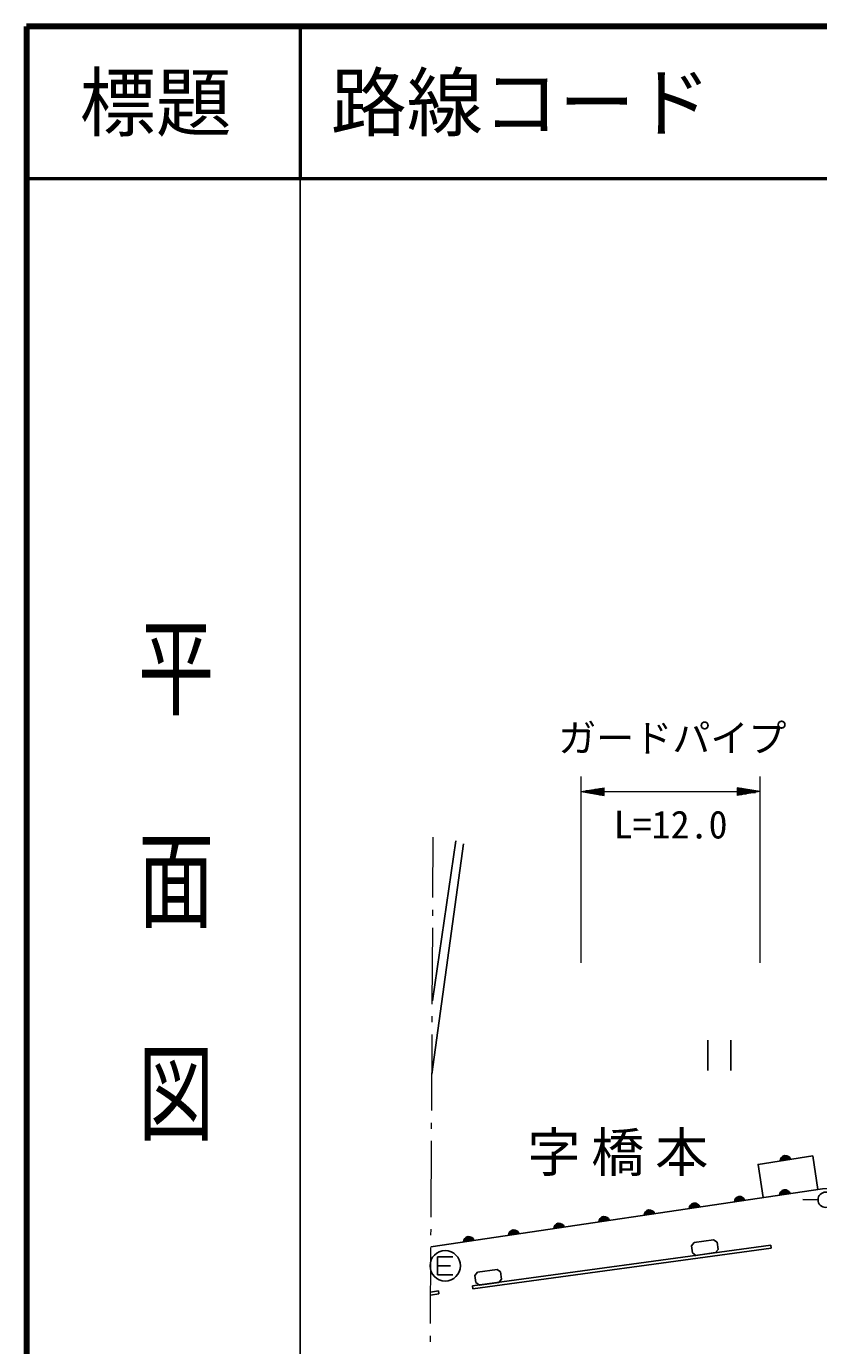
# Model space of a CAD drawing. Units: millimetres, scale not verified. Extents: x 40000 to 680000, y 20000 to 380000.
# Drawn here: x 40000 to 92072, y 293298 to 380000 of the extents above; entities that cross this region are included whole.
import ezdxf
from ezdxf.enums import TextEntityAlignment as Align

# ---------------------------------------------------------------- set-up
doc = ezdxf.new("R2010")
doc.units = ezdxf.units.MM
doc.header["$LTSCALE"] = 1000
for name, color, linetype, lineweight in [('M-BGD', 7, 'Continuous', 25), ('M-BGD-EXST', 7, 'Continuous', 25), ('M-BGD-HTXT', 7, 'Continuous', 13), ('M-STR-HTXT', 7, 'Continuous', 13), ('M-STR-STRD', 7, 'Continuous', 25), ('M-TTL', 2, 'Continuous', 140), ('M-TTL-BAND', 7, 'Continuous', 25), ('M-TTL-LINE', 7, 'Continuous', 50)]:
    doc.layers.add(name, color=color, linetype=linetype, lineweight=lineweight)
doc.layers.add('M-TTL-TXT', color=7, linetype='Continuous')
doc.styles.add('@ＭＳ ゴシック', font='')
doc.styles.add('ＭＳ ゴシック', font='')
doc.styles.get('@ＭＳ ゴシック').set_extended_font_data('@MS Gothic')
doc.styles.get('ＭＳ ゴシック').set_extended_font_data('MS Gothic')

msp = doc.modelspace()

# ---------------------------------------------------------------- linework, layer by layer
at = {"layer": 'M-BGD'}
for p, q in [((68730, 326266), (66655, 311137)), ((66683, 315957), (68231, 326465)), ((84800, 313374), (84800, 311374)), ((86300, 313374), (86300, 311374)), ((92034, 302885), (91034, 302890)), ((83884, 300077), (83711, 299866)), ((85174, 300254), (83884, 300077)), ((85174, 300254), (85397, 300097)), ((85463, 299618), (85397, 300097)), ((83777, 299387), (83711, 299866)), ((84000, 299230), (83777, 299387)), ((85290, 299407), (84000, 299230)), ((85290, 299407), (85463, 299618)), ((70947, 298302), (69657, 298125)), ((70947, 298302), (71170, 298145)), ((69657, 298125), (69484, 297914)), ((69550, 297435), (69484, 297914)), ((69773, 297279), (69550, 297435)), ((71063, 297455), (69773, 297279)), ((71063, 297455), (71236, 297667)), ((71236, 297667), (71170, 298145))]:
    msp.add_line(p, q, dxfattribs=at)
for points in [[(92028, 303555), (91688, 305763), (88095, 305210), (88432, 303024)], [(117162, 305165), (115585, 302931), (108419, 303742), (92331, 303600), (66589, 299797)]]:
    msp.add_lwpolyline(points, dxfattribs=at)
msp.add_circle((92534, 302882), 500, dxfattribs=at)
for centre, radius, start, end in [((89900, 305433), 354, 17.54357, 179.94875), ((89900, 305433), 283, 19.76761, 177.72471), ((89900, 305433), 212, 23.51394, 173.97839), ((89900, 305433), 142, 31.22567, 166.26666), ((89900, 305433), 100, 41.54333, 155.94899), ((89900, 305433), 100, 41.54333, 155.94899), ((89855, 303180), 354, 17.20026, 179.60544), ((89855, 303180), 283, 19.4243, 177.3814), ((83919, 302303), 354, 17.20026, 179.60544), ((86887, 302741), 354, 17.20026, 179.60544), ((86887, 302741), 283, 19.4243, 177.3814), ((86887, 302741), 212, 23.17062, 173.63507), ((86887, 302741), 142, 30.88235, 165.92334), ((86887, 302741), 100, 41.20001, 155.60568), ((86887, 302741), 100, 41.20001, 155.60568), ((89855, 303180), 212, 23.17062, 173.63507), ((89855, 303180), 142, 30.88235, 165.92334), ((89855, 303180), 100, 41.20001, 155.60568), ((89855, 303180), 100, 41.20001, 155.60568), ((77984, 301426), 354, 17.20026, 179.60544), ((80952, 301864), 354, 17.20026, 179.60544), ((80952, 301864), 283, 19.4243, 177.3814), ((80952, 301864), 212, 23.17062, 173.63507), ((80952, 301864), 142, 30.88235, 165.92334), ((80952, 301864), 100, 41.20001, 155.60568), ((80952, 301864), 100, 41.20001, 155.60568), ((83919, 302303), 283, 19.4243, 177.3814), ((83919, 302303), 212, 23.17062, 173.63507), ((83919, 302303), 142, 30.88235, 165.92334), ((83919, 302303), 100, 41.20001, 155.60568), ((83919, 302303), 100, 41.20001, 155.60568), ((72048, 300549), 354, 17.20026, 179.60544), ((75016, 300988), 354, 17.20026, 179.60544), ((75016, 300988), 283, 19.4243, 177.3814), ((75016, 300988), 212, 23.17062, 173.63507), ((75016, 300988), 142, 30.88235, 165.92334), ((75016, 300988), 100, 41.20001, 155.60568), ((75016, 300988), 100, 41.20001, 155.60568), ((77984, 301426), 283, 19.4243, 177.3814), ((77984, 301426), 212, 23.17062, 173.63507), ((77984, 301426), 142, 30.88235, 165.92334), ((77984, 301426), 100, 41.20001, 155.60568), ((77984, 301426), 100, 41.20001, 155.60568), ((69080, 300111), 354, 17.20026, 179.60544), ((69080, 300111), 283, 19.4243, 177.3814), ((69080, 300111), 212, 23.17062, 173.63507), ((69080, 300111), 142, 30.88235, 165.92334), ((69080, 300111), 100, 41.20001, 155.60568), ((69080, 300111), 100, 41.20001, 155.60568), ((72048, 300549), 283, 19.4243, 177.3814), ((72048, 300549), 212, 23.17062, 173.63507), ((72048, 300549), 142, 30.88235, 165.92334), ((72048, 300549), 100, 41.20001, 155.60568), ((72048, 300549), 100, 41.20001, 155.60568)]:
    msp.add_arc(centre, radius, start, end, dxfattribs=at)
at = {"layer": 'M-BGD-EXST'}
for p, q in [((68031, 299143), (67031, 299143)), ((67031, 299143), (67031, 297943)), ((67031, 298543), (67881, 298543)), ((67031, 297943), (68031, 297943))]:
    msp.add_line(p, q, dxfattribs=at)
msp.add_circle((67531, 298543), 1000, dxfattribs=at)
at = {"layer": 'M-BGD-HTXT'}
for p, q in [((66723, 322748), (66747, 326711)), ((66716, 321548), (66719, 321948)), ((66682, 315748), (66712, 320748)), ((66675, 314548), (66678, 314948)), ((66641, 308749), (66671, 313748)), ((66634, 307549), (66636, 307949)), ((66600, 301749), (66629, 306749)), ((66593, 300549), (66595, 300949)), ((66559, 294749), (66588, 299749)), ((66552, 293549), (66554, 293949))]:
    msp.add_line(p, q, dxfattribs=at)
at = {"layer": 'M-STR-HTXT'}
for p, q in [((76473, 318462), (76473, 330706)), ((88220, 318462), (88220, 330706)), ((76473, 329706), (77973, 329956)), ((76473, 329706), (77973, 329456)), ((76473, 329706), (77973, 329706)), ((77973, 329756), (76773, 329756)), ((77973, 329656), (76773, 329656)), ((77073, 329806), (77973, 329806)), ((77073, 329606), (77973, 329606)), ((77973, 329856), (77373, 329856)), ((77973, 329556), (77373, 329556)), ((77673, 329906), (77973, 329906)), ((77673, 329506), (77973, 329506)), ((77973, 329456), (77973, 329956)), ((77973, 329706), (86720, 329706)), ((88220, 329706), (86720, 329956)), ((86720, 329956), (86720, 329456)), ((87020, 329906), (86720, 329906)), ((86720, 329856), (87320, 329856)), ((87620, 329806), (86720, 329806)), ((86720, 329756), (87920, 329756)), ((88220, 329706), (86720, 329456)), ((88220, 329706), (86720, 329706)), ((86720, 329656), (87920, 329656)), ((87620, 329606), (86720, 329606)), ((86720, 329556), (87320, 329556)), ((87020, 329506), (86720, 329506))]:
    msp.add_line(p, q, dxfattribs=at)
at = {"layer": 'M-STR-STRD'}
for p, q in [((69323, 297217), (88927, 299906)), ((69350, 297019), (88954, 299708)), ((88927, 299906), (88954, 299708)), ((66570, 296614), (67114, 296697)), ((66571, 296816), (67084, 296895)), ((67084, 296895), (67114, 296697)), ((69323, 297217), (69350, 297019))]:
    msp.add_line(p, q, dxfattribs=at)
at = {"layer": 'M-TTL'}
for p, q in [((40000, 380000), (40000, 20000)), ((680000, 380000), (40000, 380000))]:
    msp.add_line(p, q, dxfattribs=at)
at = {"layer": 'M-TTL-BAND'}
msp.add_line((58000, 370000), (58000, 20000), dxfattribs=at)
at = {"layer": 'M-TTL-LINE'}
for p, q in [((58000, 380000), (58000, 370000)), ((40000, 370000), (680000, 370000))]:
    msp.add_line(p, q, dxfattribs=at)

# ---------------------------------------------------------------- texts
at = {"layer": 'M-BGD', "insert": (79223, 304442), "char_height": 2566, "attachment_point": 8, "style": 'ＭＳ ゴシック'}
msp.add_mtext('\\T1.2;字橋本', dxfattribs=at)
at = {"layer": 'M-STR-HTXT', "style": 'ＭＳ ゴシック'}
for s, p in [('ガードパイプ', (82459, 331763)), ('L=12.0', (82347, 326077))]:
    msp.add_text(s, height=1833, dxfattribs=at).set_placement(p, align=Align.BOTTOM_CENTER)
at = {"layer": 'M-TTL-BAND', "style": '@ＭＳ ゴシック', "width": 1.4}
msp.add_text('平  面  図', height=3666, rotation=270, dxfattribs=at).set_placement((49777, 306475), align=Align.MIDDLE_RIGHT)
at = {"layer": 'M-TTL-TXT', "style": 'ＭＳ ゴシック'}
msp.add_text('標題', height=3666, dxfattribs=at).set_placement((48500, 375000), align=Align.MIDDLE_CENTER)
msp.add_text('路線コード', height=3666, dxfattribs=at).set_placement((60000, 375000), align=Align.MIDDLE_LEFT)

doc.saveas('drawing.dxf')
